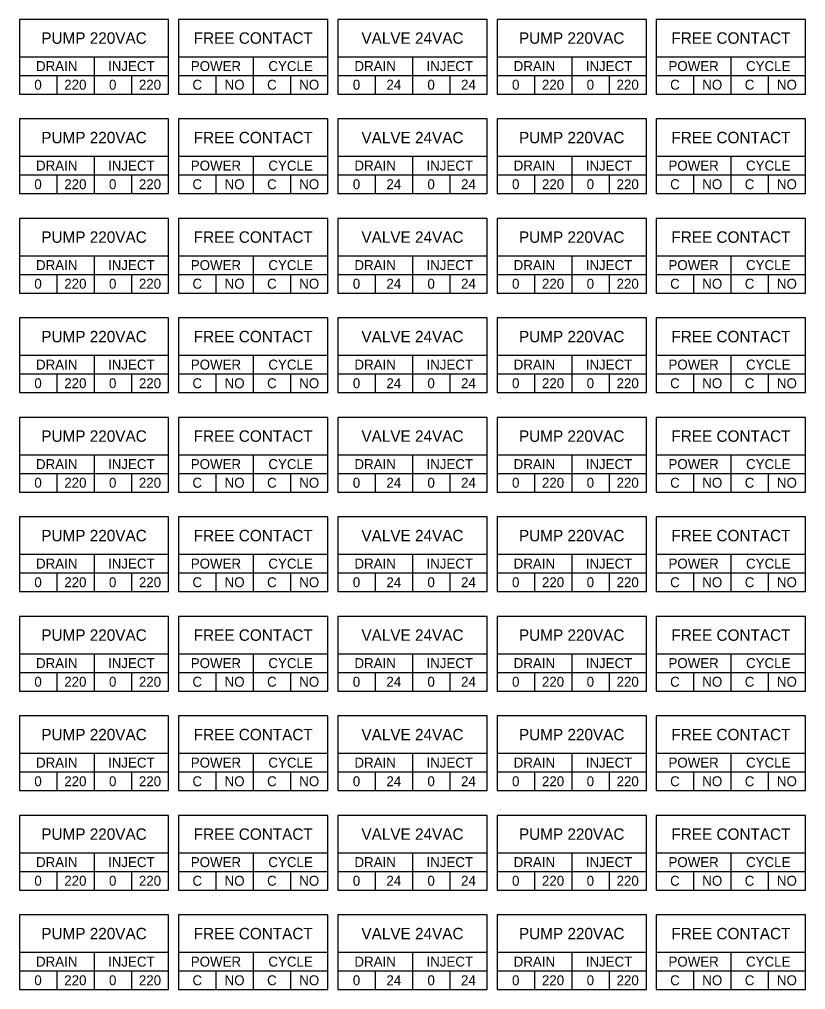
# Model space of a CAD drawing. Header units: millimetres. Extents: x -30 to 2653, y 637 to 1347.
# Drawn here: x 2495.2 to 2653.2, y 1013.1 to 1208.1 of the extents above; entities that cross this region are included whole.
import ezdxf
from ezdxf.enums import TextEntityAlignment as Align

# ---------------------------------------------------------------- set-up
doc = ezdxf.new("R2010")
doc.units = ezdxf.units.MM
doc.header["$LTSCALE"] = 0.5
doc.layers.add('LabelTerminal', color=5, linetype='Continuous')
doc.styles.add('style1', font='ARLRDBD.TTF')

msp = doc.modelspace()

# ---------------------------------------------------------------- linework, layer by layer
at = {"layer": 'LabelTerminal'}
for p, q in [((2525.22, 1208.14), (2495.22, 1208.14)), ((2495.22, 1208.14), (2495.22, 1193.14)), ((2525.22, 1193.14), (2525.22, 1208.14)), ((2557.22, 1208.14), (2527.22, 1208.14)), ((2527.22, 1208.14), (2527.22, 1193.14)), ((2557.22, 1193.14), (2557.22, 1208.14)), ((2589.22, 1208.14), (2559.22, 1208.14)), ((2559.22, 1208.14), (2559.22, 1193.14)), ((2589.22, 1193.14), (2589.22, 1208.14)), ((2621.22, 1208.14), (2591.22, 1208.14)), ((2591.22, 1208.14), (2591.22, 1193.14)), ((2621.22, 1193.14), (2621.22, 1208.14)), ((2653.22, 1208.14), (2623.22, 1208.14)), ((2623.22, 1208.14), (2623.22, 1193.14)), ((2653.22, 1193.14), (2653.22, 1208.14)), ((2495.22, 1200.64), (2525.22, 1200.64)), ((2510.22, 1200.64), (2510.22, 1193.14)), ((2527.22, 1200.64), (2557.22, 1200.64)), ((2542.22, 1200.64), (2542.22, 1193.14)), ((2559.22, 1200.64), (2589.22, 1200.64)), ((2574.22, 1200.64), (2574.22, 1193.14)), ((2591.22, 1200.64), (2621.22, 1200.64)), ((2606.22, 1200.64), (2606.22, 1193.14)), ((2623.22, 1200.64), (2653.22, 1200.64)), ((2638.22, 1200.64), (2638.22, 1193.14)), ((2495.22, 1196.89), (2525.22, 1196.89)), ((2502.72, 1196.89), (2502.72, 1193.14)), ((2517.72, 1196.89), (2517.72, 1193.14)), ((2527.22, 1196.89), (2557.22, 1196.89)), ((2534.72, 1196.89), (2534.72, 1193.14)), ((2549.72, 1196.89), (2549.72, 1193.14)), ((2559.22, 1196.89), (2589.22, 1196.89)), ((2566.72, 1196.89), (2566.72, 1193.14)), ((2581.72, 1196.89), (2581.72, 1193.14)), ((2591.22, 1196.89), (2621.22, 1196.89)), ((2598.72, 1196.89), (2598.72, 1193.14)), ((2613.72, 1196.89), (2613.72, 1193.14)), ((2623.22, 1196.89), (2653.22, 1196.89)), ((2630.72, 1196.89), (2630.72, 1193.14)), ((2645.72, 1196.89), (2645.72, 1193.14)), ((2495.22, 1193.14), (2525.22, 1193.14)), ((2527.22, 1193.14), (2557.22, 1193.14)), ((2559.22, 1193.14), (2589.22, 1193.14)), ((2591.22, 1193.14), (2621.22, 1193.14)), ((2623.22, 1193.14), (2653.22, 1193.14)), ((2525.22, 1188.14), (2495.22, 1188.14)), ((2495.22, 1188.14), (2495.22, 1173.14)), ((2525.22, 1173.14), (2525.22, 1188.14)), ((2557.22, 1188.14), (2527.22, 1188.14)), ((2527.22, 1188.14), (2527.22, 1173.14)), ((2557.22, 1173.14), (2557.22, 1188.14)), ((2589.22, 1188.14), (2559.22, 1188.14)), ((2559.22, 1188.14), (2559.22, 1173.14)), ((2589.22, 1173.14), (2589.22, 1188.14)), ((2621.22, 1188.14), (2591.22, 1188.14)), ((2591.22, 1188.14), (2591.22, 1173.14)), ((2621.22, 1173.14), (2621.22, 1188.14)), ((2653.22, 1188.14), (2623.22, 1188.14)), ((2623.22, 1188.14), (2623.22, 1173.14)), ((2653.22, 1173.14), (2653.22, 1188.14)), ((2495.22, 1180.64), (2525.22, 1180.64)), ((2510.22, 1180.64), (2510.22, 1173.14)), ((2527.22, 1180.64), (2557.22, 1180.64)), ((2542.22, 1180.64), (2542.22, 1173.14)), ((2559.22, 1180.64), (2589.22, 1180.64)), ((2574.22, 1180.64), (2574.22, 1173.14)), ((2591.22, 1180.64), (2621.22, 1180.64)), ((2606.22, 1180.64), (2606.22, 1173.14)), ((2623.22, 1180.64), (2653.22, 1180.64)), ((2638.22, 1180.64), (2638.22, 1173.14)), ((2495.22, 1176.89), (2525.22, 1176.89)), ((2502.72, 1176.89), (2502.72, 1173.14)), ((2517.72, 1176.89), (2517.72, 1173.14)), ((2527.22, 1176.89), (2557.22, 1176.89)), ((2534.72, 1176.89), (2534.72, 1173.14)), ((2549.72, 1176.89), (2549.72, 1173.14)), ((2559.22, 1176.89), (2589.22, 1176.89)), ((2566.72, 1176.89), (2566.72, 1173.14)), ((2581.72, 1176.89), (2581.72, 1173.14)), ((2591.22, 1176.89), (2621.22, 1176.89)), ((2598.72, 1176.89), (2598.72, 1173.14)), ((2613.72, 1176.89), (2613.72, 1173.14)), ((2623.22, 1176.89), (2653.22, 1176.89)), ((2630.72, 1176.89), (2630.72, 1173.14)), ((2645.72, 1176.89), (2645.72, 1173.14)), ((2495.22, 1173.14), (2525.22, 1173.14)), ((2527.22, 1173.14), (2557.22, 1173.14)), ((2559.22, 1173.14), (2589.22, 1173.14)), ((2591.22, 1173.14), (2621.22, 1173.14)), ((2623.22, 1173.14), (2653.22, 1173.14)), ((2525.22, 1168.14), (2495.22, 1168.14)), ((2495.22, 1168.14), (2495.22, 1153.14)), ((2525.22, 1153.14), (2525.22, 1168.14)), ((2557.22, 1168.14), (2527.22, 1168.14)), ((2527.22, 1168.14), (2527.22, 1153.14)), ((2557.22, 1153.14), (2557.22, 1168.14)), ((2589.22, 1168.14), (2559.22, 1168.14)), ((2559.22, 1168.14), (2559.22, 1153.14)), ((2589.22, 1153.14), (2589.22, 1168.14)), ((2621.22, 1168.14), (2591.22, 1168.14)), ((2591.22, 1168.14), (2591.22, 1153.14)), ((2621.22, 1153.14), (2621.22, 1168.14)), ((2653.22, 1168.14), (2623.22, 1168.14)), ((2623.22, 1168.14), (2623.22, 1153.14)), ((2653.22, 1153.14), (2653.22, 1168.14)), ((2495.22, 1160.64), (2525.22, 1160.64)), ((2510.22, 1160.64), (2510.22, 1153.14)), ((2527.22, 1160.64), (2557.22, 1160.64)), ((2542.22, 1160.64), (2542.22, 1153.14)), ((2559.22, 1160.64), (2589.22, 1160.64)), ((2574.22, 1160.64), (2574.22, 1153.14)), ((2591.22, 1160.64), (2621.22, 1160.64)), ((2606.22, 1160.64), (2606.22, 1153.14)), ((2623.22, 1160.64), (2653.22, 1160.64)), ((2638.22, 1160.64), (2638.22, 1153.14)), ((2495.22, 1156.89), (2525.22, 1156.89)), ((2502.72, 1156.89), (2502.72, 1153.14)), ((2517.72, 1156.89), (2517.72, 1153.14)), ((2527.22, 1156.89), (2557.22, 1156.89)), ((2534.72, 1156.89), (2534.72, 1153.14)), ((2549.72, 1156.89), (2549.72, 1153.14)), ((2559.22, 1156.89), (2589.22, 1156.89)), ((2566.72, 1156.89), (2566.72, 1153.14)), ((2581.72, 1156.89), (2581.72, 1153.14)), ((2591.22, 1156.89), (2621.22, 1156.89)), ((2598.72, 1156.89), (2598.72, 1153.14)), ((2613.72, 1156.89), (2613.72, 1153.14)), ((2623.22, 1156.89), (2653.22, 1156.89)), ((2630.72, 1156.89), (2630.72, 1153.14)), ((2645.72, 1156.89), (2645.72, 1153.14)), ((2495.22, 1153.14), (2525.22, 1153.14)), ((2527.22, 1153.14), (2557.22, 1153.14)), ((2559.22, 1153.14), (2589.22, 1153.14)), ((2591.22, 1153.14), (2621.22, 1153.14)), ((2623.22, 1153.14), (2653.22, 1153.14)), ((2525.22, 1148.14), (2495.22, 1148.14)), ((2495.22, 1148.14), (2495.22, 1133.14)), ((2525.22, 1133.14), (2525.22, 1148.14)), ((2557.22, 1148.14), (2527.22, 1148.14)), ((2527.22, 1148.14), (2527.22, 1133.14)), ((2557.22, 1133.14), (2557.22, 1148.14)), ((2589.22, 1148.14), (2559.22, 1148.14)), ((2559.22, 1148.14), (2559.22, 1133.14)), ((2589.22, 1133.14), (2589.22, 1148.14)), ((2621.22, 1148.14), (2591.22, 1148.14)), ((2591.22, 1148.14), (2591.22, 1133.14)), ((2621.22, 1133.14), (2621.22, 1148.14)), ((2653.22, 1148.14), (2623.22, 1148.14)), ((2623.22, 1148.14), (2623.22, 1133.14)), ((2653.22, 1133.14), (2653.22, 1148.14)), ((2495.22, 1140.64), (2525.22, 1140.64)), ((2510.22, 1140.64), (2510.22, 1133.14)), ((2527.22, 1140.64), (2557.22, 1140.64)), ((2542.22, 1140.64), (2542.22, 1133.14)), ((2559.22, 1140.64), (2589.22, 1140.64)), ((2574.22, 1140.64), (2574.22, 1133.14)), ((2591.22, 1140.64), (2621.22, 1140.64)), ((2606.22, 1140.64), (2606.22, 1133.14)), ((2623.22, 1140.64), (2653.22, 1140.64)), ((2638.22, 1140.64), (2638.22, 1133.14)), ((2495.22, 1136.89), (2525.22, 1136.89)), ((2502.72, 1136.89), (2502.72, 1133.14)), ((2517.72, 1136.89), (2517.72, 1133.14)), ((2527.22, 1136.89), (2557.22, 1136.89)), ((2534.72, 1136.89), (2534.72, 1133.14)), ((2549.72, 1136.89), (2549.72, 1133.14)), ((2559.22, 1136.89), (2589.22, 1136.89)), ((2566.72, 1136.89), (2566.72, 1133.14)), ((2581.72, 1136.89), (2581.72, 1133.14)), ((2591.22, 1136.89), (2621.22, 1136.89)), ((2598.72, 1136.89), (2598.72, 1133.14)), ((2613.72, 1136.89), (2613.72, 1133.14)), ((2623.22, 1136.89), (2653.22, 1136.89)), ((2630.72, 1136.89), (2630.72, 1133.14)), ((2645.72, 1136.89), (2645.72, 1133.14)), ((2495.22, 1133.14), (2525.22, 1133.14)), ((2527.22, 1133.14), (2557.22, 1133.14)), ((2559.22, 1133.14), (2589.22, 1133.14)), ((2591.22, 1133.14), (2621.22, 1133.14)), ((2623.22, 1133.14), (2653.22, 1133.14)), ((2525.22, 1128.14), (2495.22, 1128.14)), ((2495.22, 1128.14), (2495.22, 1113.14)), ((2525.22, 1113.14), (2525.22, 1128.14)), ((2557.22, 1128.14), (2527.22, 1128.14)), ((2527.22, 1128.14), (2527.22, 1113.14)), ((2557.22, 1113.14), (2557.22, 1128.14)), ((2589.22, 1128.14), (2559.22, 1128.14)), ((2559.22, 1128.14), (2559.22, 1113.14)), ((2589.22, 1113.14), (2589.22, 1128.14)), ((2621.22, 1128.14), (2591.22, 1128.14)), ((2591.22, 1128.14), (2591.22, 1113.14)), ((2621.22, 1113.14), (2621.22, 1128.14)), ((2653.22, 1128.14), (2623.22, 1128.14)), ((2623.22, 1128.14), (2623.22, 1113.14)), ((2653.22, 1113.14), (2653.22, 1128.14)), ((2495.22, 1120.64), (2525.22, 1120.64)), ((2510.22, 1120.64), (2510.22, 1113.14)), ((2527.22, 1120.64), (2557.22, 1120.64)), ((2542.22, 1120.64), (2542.22, 1113.14)), ((2559.22, 1120.64), (2589.22, 1120.64)), ((2574.22, 1120.64), (2574.22, 1113.14)), ((2591.22, 1120.64), (2621.22, 1120.64)), ((2606.22, 1120.64), (2606.22, 1113.14)), ((2623.22, 1120.64), (2653.22, 1120.64)), ((2638.22, 1120.64), (2638.22, 1113.14)), ((2495.22, 1116.89), (2525.22, 1116.89)), ((2502.72, 1116.89), (2502.72, 1113.14)), ((2517.72, 1116.89), (2517.72, 1113.14)), ((2527.22, 1116.89), (2557.22, 1116.89)), ((2534.72, 1116.89), (2534.72, 1113.14)), ((2549.72, 1116.89), (2549.72, 1113.14)), ((2559.22, 1116.89), (2589.22, 1116.89)), ((2566.72, 1116.89), (2566.72, 1113.14)), ((2581.72, 1116.89), (2581.72, 1113.14)), ((2591.22, 1116.89), (2621.22, 1116.89)), ((2598.72, 1116.89), (2598.72, 1113.14)), ((2613.72, 1116.89), (2613.72, 1113.14)), ((2623.22, 1116.89), (2653.22, 1116.89)), ((2630.72, 1116.89), (2630.72, 1113.14)), ((2645.72, 1116.89), (2645.72, 1113.14)), ((2495.22, 1113.14), (2525.22, 1113.14)), ((2527.22, 1113.14), (2557.22, 1113.14)), ((2559.22, 1113.14), (2589.22, 1113.14)), ((2591.22, 1113.14), (2621.22, 1113.14)), ((2623.22, 1113.14), (2653.22, 1113.14)), ((2525.22, 1108.14), (2495.22, 1108.14)), ((2495.22, 1108.14), (2495.22, 1093.14)), ((2525.22, 1093.14), (2525.22, 1108.14)), ((2557.22, 1108.14), (2527.22, 1108.14)), ((2527.22, 1108.14), (2527.22, 1093.14)), ((2557.22, 1093.14), (2557.22, 1108.14)), ((2589.22, 1108.14), (2559.22, 1108.14)), ((2559.22, 1108.14), (2559.22, 1093.14)), ((2589.22, 1093.14), (2589.22, 1108.14)), ((2621.22, 1108.14), (2591.22, 1108.14)), ((2591.22, 1108.14), (2591.22, 1093.14)), ((2621.22, 1093.14), (2621.22, 1108.14)), ((2653.22, 1108.14), (2623.22, 1108.14)), ((2623.22, 1108.14), (2623.22, 1093.14)), ((2653.22, 1093.14), (2653.22, 1108.14)), ((2495.22, 1100.64), (2525.22, 1100.64)), ((2510.22, 1100.64), (2510.22, 1093.14)), ((2527.22, 1100.64), (2557.22, 1100.64)), ((2542.22, 1100.64), (2542.22, 1093.14)), ((2559.22, 1100.64), (2589.22, 1100.64)), ((2574.22, 1100.64), (2574.22, 1093.14)), ((2591.22, 1100.64), (2621.22, 1100.64)), ((2606.22, 1100.64), (2606.22, 1093.14)), ((2623.22, 1100.64), (2653.22, 1100.64)), ((2638.22, 1100.64), (2638.22, 1093.14)), ((2495.22, 1096.89), (2525.22, 1096.89)), ((2502.72, 1096.89), (2502.72, 1093.14)), ((2517.72, 1096.89), (2517.72, 1093.14)), ((2527.22, 1096.89), (2557.22, 1096.89)), ((2534.72, 1096.89), (2534.72, 1093.14)), ((2549.72, 1096.89), (2549.72, 1093.14)), ((2559.22, 1096.89), (2589.22, 1096.89)), ((2566.72, 1096.89), (2566.72, 1093.14)), ((2581.72, 1096.89), (2581.72, 1093.14)), ((2591.22, 1096.89), (2621.22, 1096.89)), ((2598.72, 1096.89), (2598.72, 1093.14)), ((2613.72, 1096.89), (2613.72, 1093.14)), ((2623.22, 1096.89), (2653.22, 1096.89)), ((2630.72, 1096.89), (2630.72, 1093.14)), ((2645.72, 1096.89), (2645.72, 1093.14)), ((2495.22, 1093.14), (2525.22, 1093.14)), ((2527.22, 1093.14), (2557.22, 1093.14)), ((2559.22, 1093.14), (2589.22, 1093.14)), ((2591.22, 1093.14), (2621.22, 1093.14)), ((2623.22, 1093.14), (2653.22, 1093.14)), ((2525.22, 1088.14), (2495.22, 1088.14)), ((2495.22, 1088.14), (2495.22, 1073.14)), ((2525.22, 1073.14), (2525.22, 1088.14)), ((2557.22, 1088.14), (2527.22, 1088.14)), ((2527.22, 1088.14), (2527.22, 1073.14)), ((2557.22, 1073.14), (2557.22, 1088.14)), ((2589.22, 1088.14), (2559.22, 1088.14)), ((2559.22, 1088.14), (2559.22, 1073.14)), ((2589.22, 1073.14), (2589.22, 1088.14)), ((2621.22, 1088.14), (2591.22, 1088.14)), ((2591.22, 1088.14), (2591.22, 1073.14)), ((2621.22, 1073.14), (2621.22, 1088.14)), ((2653.22, 1088.14), (2623.22, 1088.14)), ((2623.22, 1088.14), (2623.22, 1073.14)), ((2653.22, 1073.14), (2653.22, 1088.14)), ((2495.22, 1080.64), (2525.22, 1080.64)), ((2510.22, 1080.64), (2510.22, 1073.14)), ((2527.22, 1080.64), (2557.22, 1080.64)), ((2542.22, 1080.64), (2542.22, 1073.14)), ((2559.22, 1080.64), (2589.22, 1080.64)), ((2574.22, 1080.64), (2574.22, 1073.14)), ((2591.22, 1080.64), (2621.22, 1080.64)), ((2606.22, 1080.64), (2606.22, 1073.14)), ((2623.22, 1080.64), (2653.22, 1080.64)), ((2638.22, 1080.64), (2638.22, 1073.14)), ((2495.22, 1076.89), (2525.22, 1076.89)), ((2502.72, 1076.89), (2502.72, 1073.14)), ((2517.72, 1076.89), (2517.72, 1073.14)), ((2527.22, 1076.89), (2557.22, 1076.89)), ((2534.72, 1076.89), (2534.72, 1073.14)), ((2549.72, 1076.89), (2549.72, 1073.14)), ((2559.22, 1076.89), (2589.22, 1076.89)), ((2566.72, 1076.89), (2566.72, 1073.14)), ((2581.72, 1076.89), (2581.72, 1073.14)), ((2591.22, 1076.89), (2621.22, 1076.89)), ((2598.72, 1076.89), (2598.72, 1073.14)), ((2613.72, 1076.89), (2613.72, 1073.14)), ((2623.22, 1076.89), (2653.22, 1076.89)), ((2630.72, 1076.89), (2630.72, 1073.14)), ((2645.72, 1076.89), (2645.72, 1073.14)), ((2495.22, 1073.14), (2525.22, 1073.14)), ((2527.22, 1073.14), (2557.22, 1073.14)), ((2559.22, 1073.14), (2589.22, 1073.14)), ((2591.22, 1073.14), (2621.22, 1073.14)), ((2623.22, 1073.14), (2653.22, 1073.14)), ((2525.22, 1068.14), (2495.22, 1068.14)), ((2495.22, 1068.14), (2495.22, 1053.14)), ((2525.22, 1053.14), (2525.22, 1068.14)), ((2557.22, 1068.14), (2527.22, 1068.14)), ((2527.22, 1068.14), (2527.22, 1053.14)), ((2557.22, 1053.14), (2557.22, 1068.14)), ((2589.22, 1068.14), (2559.22, 1068.14)), ((2559.22, 1068.14), (2559.22, 1053.14)), ((2589.22, 1053.14), (2589.22, 1068.14)), ((2621.22, 1068.14), (2591.22, 1068.14)), ((2591.22, 1068.14), (2591.22, 1053.14)), ((2621.22, 1053.14), (2621.22, 1068.14)), ((2653.22, 1068.14), (2623.22, 1068.14)), ((2623.22, 1068.14), (2623.22, 1053.14)), ((2653.22, 1053.14), (2653.22, 1068.14)), ((2495.22, 1060.64), (2525.22, 1060.64)), ((2510.22, 1060.64), (2510.22, 1053.14)), ((2527.22, 1060.64), (2557.22, 1060.64)), ((2542.22, 1060.64), (2542.22, 1053.14)), ((2559.22, 1060.64), (2589.22, 1060.64)), ((2574.22, 1060.64), (2574.22, 1053.14)), ((2591.22, 1060.64), (2621.22, 1060.64)), ((2606.22, 1060.64), (2606.22, 1053.14)), ((2623.22, 1060.64), (2653.22, 1060.64)), ((2638.22, 1060.64), (2638.22, 1053.14)), ((2495.22, 1056.89), (2525.22, 1056.89)), ((2502.72, 1056.89), (2502.72, 1053.14)), ((2517.72, 1056.89), (2517.72, 1053.14)), ((2527.22, 1056.89), (2557.22, 1056.89)), ((2534.72, 1056.89), (2534.72, 1053.14)), ((2549.72, 1056.89), (2549.72, 1053.14)), ((2559.22, 1056.89), (2589.22, 1056.89)), ((2566.72, 1056.89), (2566.72, 1053.14)), ((2581.72, 1056.89), (2581.72, 1053.14)), ((2591.22, 1056.89), (2621.22, 1056.89)), ((2598.72, 1056.89), (2598.72, 1053.14)), ((2613.72, 1056.89), (2613.72, 1053.14)), ((2623.22, 1056.89), (2653.22, 1056.89)), ((2630.72, 1056.89), (2630.72, 1053.14)), ((2645.72, 1056.89), (2645.72, 1053.14)), ((2495.22, 1053.14), (2525.22, 1053.14)), ((2527.22, 1053.14), (2557.22, 1053.14)), ((2559.22, 1053.14), (2589.22, 1053.14)), ((2591.22, 1053.14), (2621.22, 1053.14)), ((2623.22, 1053.14), (2653.22, 1053.14)), ((2525.22, 1048.14), (2495.22, 1048.14)), ((2495.22, 1048.14), (2495.22, 1033.14)), ((2525.22, 1033.14), (2525.22, 1048.14)), ((2557.22, 1048.14), (2527.22, 1048.14)), ((2527.22, 1048.14), (2527.22, 1033.14)), ((2557.22, 1033.14), (2557.22, 1048.14)), ((2589.22, 1048.14), (2559.22, 1048.14)), ((2559.22, 1048.14), (2559.22, 1033.14)), ((2589.22, 1033.14), (2589.22, 1048.14)), ((2621.22, 1048.14), (2591.22, 1048.14)), ((2591.22, 1048.14), (2591.22, 1033.14)), ((2621.22, 1033.14), (2621.22, 1048.14)), ((2653.22, 1048.14), (2623.22, 1048.14)), ((2623.22, 1048.14), (2623.22, 1033.14)), ((2653.22, 1033.14), (2653.22, 1048.14)), ((2495.22, 1040.64), (2525.22, 1040.64)), ((2510.22, 1040.64), (2510.22, 1033.14)), ((2527.22, 1040.64), (2557.22, 1040.64)), ((2542.22, 1040.64), (2542.22, 1033.14)), ((2559.22, 1040.64), (2589.22, 1040.64)), ((2574.22, 1040.64), (2574.22, 1033.14)), ((2591.22, 1040.64), (2621.22, 1040.64)), ((2606.22, 1040.64), (2606.22, 1033.14)), ((2623.22, 1040.64), (2653.22, 1040.64)), ((2638.22, 1040.64), (2638.22, 1033.14)), ((2495.22, 1036.89), (2525.22, 1036.89)), ((2502.72, 1036.89), (2502.72, 1033.14)), ((2517.72, 1036.89), (2517.72, 1033.14)), ((2527.22, 1036.89), (2557.22, 1036.89)), ((2534.72, 1036.89), (2534.72, 1033.14)), ((2549.72, 1036.89), (2549.72, 1033.14)), ((2559.22, 1036.89), (2589.22, 1036.89)), ((2566.72, 1036.89), (2566.72, 1033.14)), ((2581.72, 1036.89), (2581.72, 1033.14)), ((2591.22, 1036.89), (2621.22, 1036.89)), ((2598.72, 1036.89), (2598.72, 1033.14)), ((2613.72, 1036.89), (2613.72, 1033.14)), ((2623.22, 1036.89), (2653.22, 1036.89)), ((2630.72, 1036.89), (2630.72, 1033.14)), ((2645.72, 1036.89), (2645.72, 1033.14)), ((2495.22, 1033.14), (2525.22, 1033.14)), ((2527.22, 1033.14), (2557.22, 1033.14)), ((2559.22, 1033.14), (2589.22, 1033.14)), ((2591.22, 1033.14), (2621.22, 1033.14)), ((2623.22, 1033.14), (2653.22, 1033.14)), ((2525.22, 1028.14), (2495.22, 1028.14)), ((2495.22, 1028.14), (2495.22, 1013.14)), ((2525.22, 1013.14), (2525.22, 1028.14)), ((2557.22, 1028.14), (2527.22, 1028.14)), ((2527.22, 1028.14), (2527.22, 1013.14)), ((2557.22, 1013.14), (2557.22, 1028.14)), ((2589.22, 1028.14), (2559.22, 1028.14)), ((2559.22, 1028.14), (2559.22, 1013.14)), ((2589.22, 1013.14), (2589.22, 1028.14)), ((2621.22, 1028.14), (2591.22, 1028.14)), ((2591.22, 1028.14), (2591.22, 1013.14)), ((2621.22, 1013.14), (2621.22, 1028.14)), ((2653.22, 1028.14), (2623.22, 1028.14)), ((2623.22, 1028.14), (2623.22, 1013.14)), ((2653.22, 1013.14), (2653.22, 1028.14)), ((2495.22, 1020.64), (2525.22, 1020.64)), ((2510.22, 1020.64), (2510.22, 1013.14)), ((2527.22, 1020.64), (2557.22, 1020.64)), ((2542.22, 1020.64), (2542.22, 1013.14)), ((2559.22, 1020.64), (2589.22, 1020.64)), ((2574.22, 1020.64), (2574.22, 1013.14)), ((2591.22, 1020.64), (2621.22, 1020.64)), ((2606.22, 1020.64), (2606.22, 1013.14)), ((2623.22, 1020.64), (2653.22, 1020.64)), ((2638.22, 1020.64), (2638.22, 1013.14)), ((2495.22, 1016.89), (2525.22, 1016.89)), ((2502.72, 1016.89), (2502.72, 1013.14)), ((2517.72, 1016.89), (2517.72, 1013.14)), ((2527.22, 1016.89), (2557.22, 1016.89)), ((2534.72, 1016.89), (2534.72, 1013.14)), ((2549.72, 1016.89), (2549.72, 1013.14)), ((2559.22, 1016.89), (2589.22, 1016.89)), ((2566.72, 1016.89), (2566.72, 1013.14)), ((2581.72, 1016.89), (2581.72, 1013.14)), ((2591.22, 1016.89), (2621.22, 1016.89)), ((2598.72, 1016.89), (2598.72, 1013.14)), ((2613.72, 1016.89), (2613.72, 1013.14)), ((2623.22, 1016.89), (2653.22, 1016.89)), ((2630.72, 1016.89), (2630.72, 1013.14)), ((2645.72, 1016.89), (2645.72, 1013.14)), ((2495.22, 1013.14), (2525.22, 1013.14)), ((2527.22, 1013.14), (2557.22, 1013.14)), ((2559.22, 1013.14), (2589.22, 1013.14)), ((2591.22, 1013.14), (2621.22, 1013.14)), ((2623.22, 1013.14), (2653.22, 1013.14))]:
    msp.add_line(p, q, dxfattribs=at)

# ---------------------------------------------------------------- texts
at = {"layer": 'LabelTerminal', "style": 'style1'}
for s, height, p in [('PUMP 220VAC', 2.3, (2510.22, 1204.39)), ('FREE CONTACT', 2.3, (2542.22, 1204.39)), ('VALVE 24VAC', 2.3, (2574.22, 1204.39)), ('PUMP 220VAC', 2.3, (2606.22, 1204.39)), ('FREE CONTACT', 2.3, (2638.22, 1204.39)), ('DRAIN', 2, (2502.72, 1198.76)), ('INJECT', 2, (2517.72, 1198.76)), ('POWER', 2, (2534.72, 1198.76)), ('CYCLE', 2, (2549.72, 1198.76)), ('DRAIN', 2, (2566.72, 1198.76)), ('INJECT', 2, (2581.72, 1198.76)), ('DRAIN', 2, (2598.72, 1198.76)), ('INJECT', 2, (2613.72, 1198.76)), ('POWER', 2, (2630.72, 1198.76)), ('CYCLE', 2, (2645.72, 1198.76)), ('0', 2, (2498.97, 1195.01)), ('220', 2, (2506.47, 1195.01)), ('0', 2, (2513.97, 1195.01)), ('220', 2, (2521.47, 1195.01)), ('C', 2, (2530.97, 1195.01)), ('NO', 2, (2538.47, 1195.01)), ('C', 2, (2545.97, 1195.01)), ('NO', 2, (2553.47, 1195.01)), ('0', 2, (2562.97, 1195.01)), ('24', 2, (2570.47, 1195.01)), ('0', 2, (2577.97, 1195.01)), ('24', 2, (2585.47, 1195.01)), ('0', 2, (2594.97, 1195.01)), ('220', 2, (2602.47, 1195.01)), ('0', 2, (2609.97, 1195.01)), ('220', 2, (2617.47, 1195.01)), ('C', 2, (2626.97, 1195.01)), ('NO', 2, (2634.47, 1195.01)), ('C', 2, (2641.97, 1195.01)), ('NO', 2, (2649.47, 1195.01)), ('PUMP 220VAC', 2.3, (2510.22, 1184.39)), ('FREE CONTACT', 2.3, (2542.22, 1184.39)), ('VALVE 24VAC', 2.3, (2574.22, 1184.39)), ('PUMP 220VAC', 2.3, (2606.22, 1184.39)), ('FREE CONTACT', 2.3, (2638.22, 1184.39)), ('DRAIN', 2, (2502.72, 1178.76)), ('INJECT', 2, (2517.72, 1178.76)), ('POWER', 2, (2534.72, 1178.76)), ('CYCLE', 2, (2549.72, 1178.76)), ('DRAIN', 2, (2566.72, 1178.76)), ('INJECT', 2, (2581.72, 1178.76)), ('DRAIN', 2, (2598.72, 1178.76)), ('INJECT', 2, (2613.72, 1178.76)), ('POWER', 2, (2630.72, 1178.76)), ('CYCLE', 2, (2645.72, 1178.76)), ('0', 2, (2498.97, 1175.01)), ('220', 2, (2506.47, 1175.01)), ('0', 2, (2513.97, 1175.01)), ('220', 2, (2521.47, 1175.01)), ('C', 2, (2530.97, 1175.01)), ('NO', 2, (2538.47, 1175.01)), ('C', 2, (2545.97, 1175.01)), ('NO', 2, (2553.47, 1175.01)), ('0', 2, (2562.97, 1175.01)), ('24', 2, (2570.47, 1175.01)), ('0', 2, (2577.97, 1175.01)), ('24', 2, (2585.47, 1175.01)), ('0', 2, (2594.97, 1175.01)), ('220', 2, (2602.47, 1175.01)), ('0', 2, (2609.97, 1175.01)), ('220', 2, (2617.47, 1175.01)), ('C', 2, (2626.97, 1175.01)), ('NO', 2, (2634.47, 1175.01)), ('C', 2, (2641.97, 1175.01)), ('NO', 2, (2649.47, 1175.01)), ('PUMP 220VAC', 2.3, (2510.22, 1164.39)), ('FREE CONTACT', 2.3, (2542.22, 1164.39)), ('VALVE 24VAC', 2.3, (2574.22, 1164.39)), ('PUMP 220VAC', 2.3, (2606.22, 1164.39)), ('FREE CONTACT', 2.3, (2638.22, 1164.39)), ('DRAIN', 2, (2502.72, 1158.76)), ('INJECT', 2, (2517.72, 1158.76)), ('POWER', 2, (2534.72, 1158.76)), ('CYCLE', 2, (2549.72, 1158.76)), ('DRAIN', 2, (2566.72, 1158.76)), ('INJECT', 2, (2581.72, 1158.76)), ('DRAIN', 2, (2598.72, 1158.76)), ('INJECT', 2, (2613.72, 1158.76)), ('POWER', 2, (2630.72, 1158.76)), ('CYCLE', 2, (2645.72, 1158.76)), ('0', 2, (2498.97, 1155.01)), ('220', 2, (2506.47, 1155.01)), ('0', 2, (2513.97, 1155.01)), ('220', 2, (2521.47, 1155.01)), ('C', 2, (2530.97, 1155.01)), ('NO', 2, (2538.47, 1155.01)), ('C', 2, (2545.97, 1155.01)), ('NO', 2, (2553.47, 1155.01)), ('0', 2, (2562.97, 1155.01)), ('24', 2, (2570.47, 1155.01)), ('0', 2, (2577.97, 1155.01)), ('24', 2, (2585.47, 1155.01)), ('0', 2, (2594.97, 1155.01)), ('220', 2, (2602.47, 1155.01)), ('0', 2, (2609.97, 1155.01)), ('220', 2, (2617.47, 1155.01)), ('C', 2, (2626.97, 1155.01)), ('NO', 2, (2634.47, 1155.01)), ('C', 2, (2641.97, 1155.01)), ('NO', 2, (2649.47, 1155.01)), ('PUMP 220VAC', 2.3, (2510.22, 1144.39)), ('FREE CONTACT', 2.3, (2542.22, 1144.39)), ('VALVE 24VAC', 2.3, (2574.22, 1144.39)), ('PUMP 220VAC', 2.3, (2606.22, 1144.39)), ('FREE CONTACT', 2.3, (2638.22, 1144.39)), ('DRAIN', 2, (2502.72, 1138.76)), ('INJECT', 2, (2517.72, 1138.76)), ('POWER', 2, (2534.72, 1138.76)), ('CYCLE', 2, (2549.72, 1138.76)), ('DRAIN', 2, (2566.72, 1138.76)), ('INJECT', 2, (2581.72, 1138.76)), ('DRAIN', 2, (2598.72, 1138.76)), ('INJECT', 2, (2613.72, 1138.76)), ('POWER', 2, (2630.72, 1138.76)), ('CYCLE', 2, (2645.72, 1138.76)), ('0', 2, (2498.97, 1135.01)), ('220', 2, (2506.47, 1135.01)), ('0', 2, (2513.97, 1135.01)), ('220', 2, (2521.47, 1135.01)), ('C', 2, (2530.97, 1135.01)), ('NO', 2, (2538.47, 1135.01)), ('C', 2, (2545.97, 1135.01)), ('NO', 2, (2553.47, 1135.01)), ('0', 2, (2562.97, 1135.01)), ('24', 2, (2570.47, 1135.01)), ('0', 2, (2577.97, 1135.01)), ('24', 2, (2585.47, 1135.01)), ('0', 2, (2594.97, 1135.01)), ('220', 2, (2602.47, 1135.01)), ('0', 2, (2609.97, 1135.01)), ('220', 2, (2617.47, 1135.01)), ('C', 2, (2626.97, 1135.01)), ('NO', 2, (2634.47, 1135.01)), ('C', 2, (2641.97, 1135.01)), ('NO', 2, (2649.47, 1135.01)), ('PUMP 220VAC', 2.3, (2510.22, 1124.39)), ('FREE CONTACT', 2.3, (2542.22, 1124.39)), ('VALVE 24VAC', 2.3, (2574.22, 1124.39)), ('PUMP 220VAC', 2.3, (2606.22, 1124.39)), ('FREE CONTACT', 2.3, (2638.22, 1124.39)), ('DRAIN', 2, (2502.72, 1118.76)), ('INJECT', 2, (2517.72, 1118.76)), ('POWER', 2, (2534.72, 1118.76)), ('CYCLE', 2, (2549.72, 1118.76)), ('DRAIN', 2, (2566.72, 1118.76)), ('INJECT', 2, (2581.72, 1118.76)), ('DRAIN', 2, (2598.72, 1118.76)), ('INJECT', 2, (2613.72, 1118.76)), ('POWER', 2, (2630.72, 1118.76)), ('CYCLE', 2, (2645.72, 1118.76)), ('0', 2, (2498.97, 1115.01)), ('220', 2, (2506.47, 1115.01)), ('0', 2, (2513.97, 1115.01)), ('220', 2, (2521.47, 1115.01)), ('C', 2, (2530.97, 1115.01)), ('NO', 2, (2538.47, 1115.01)), ('C', 2, (2545.97, 1115.01)), ('NO', 2, (2553.47, 1115.01)), ('0', 2, (2562.97, 1115.01)), ('24', 2, (2570.47, 1115.01)), ('0', 2, (2577.97, 1115.01)), ('24', 2, (2585.47, 1115.01)), ('0', 2, (2594.97, 1115.01)), ('220', 2, (2602.47, 1115.01)), ('0', 2, (2609.97, 1115.01)), ('220', 2, (2617.47, 1115.01)), ('C', 2, (2626.97, 1115.01)), ('NO', 2, (2634.47, 1115.01)), ('C', 2, (2641.97, 1115.01)), ('NO', 2, (2649.47, 1115.01)), ('PUMP 220VAC', 2.3, (2510.22, 1104.39)), ('FREE CONTACT', 2.3, (2542.22, 1104.39)), ('VALVE 24VAC', 2.3, (2574.22, 1104.39)), ('PUMP 220VAC', 2.3, (2606.22, 1104.39)), ('FREE CONTACT', 2.3, (2638.22, 1104.39)), ('DRAIN', 2, (2502.72, 1098.76)), ('INJECT', 2, (2517.72, 1098.76)), ('POWER', 2, (2534.72, 1098.76)), ('CYCLE', 2, (2549.72, 1098.76)), ('DRAIN', 2, (2566.72, 1098.76)), ('INJECT', 2, (2581.72, 1098.76)), ('DRAIN', 2, (2598.72, 1098.76)), ('INJECT', 2, (2613.72, 1098.76)), ('POWER', 2, (2630.72, 1098.76)), ('CYCLE', 2, (2645.72, 1098.76)), ('0', 2, (2498.97, 1095.01)), ('220', 2, (2506.47, 1095.01)), ('0', 2, (2513.97, 1095.01)), ('220', 2, (2521.47, 1095.01)), ('C', 2, (2530.97, 1095.01)), ('NO', 2, (2538.47, 1095.01)), ('C', 2, (2545.97, 1095.01)), ('NO', 2, (2553.47, 1095.01)), ('0', 2, (2562.97, 1095.01)), ('24', 2, (2570.47, 1095.01)), ('0', 2, (2577.97, 1095.01)), ('24', 2, (2585.47, 1095.01)), ('0', 2, (2594.97, 1095.01)), ('220', 2, (2602.47, 1095.01)), ('0', 2, (2609.97, 1095.01)), ('220', 2, (2617.47, 1095.01)), ('C', 2, (2626.97, 1095.01)), ('NO', 2, (2634.47, 1095.01)), ('C', 2, (2641.97, 1095.01)), ('NO', 2, (2649.47, 1095.01)), ('PUMP 220VAC', 2.3, (2510.22, 1084.39)), ('FREE CONTACT', 2.3, (2542.22, 1084.39)), ('VALVE 24VAC', 2.3, (2574.22, 1084.39)), ('PUMP 220VAC', 2.3, (2606.22, 1084.39)), ('FREE CONTACT', 2.3, (2638.22, 1084.39)), ('DRAIN', 2, (2502.72, 1078.76)), ('INJECT', 2, (2517.72, 1078.76)), ('POWER', 2, (2534.72, 1078.76)), ('CYCLE', 2, (2549.72, 1078.76)), ('DRAIN', 2, (2566.72, 1078.76)), ('INJECT', 2, (2581.72, 1078.76)), ('DRAIN', 2, (2598.72, 1078.76)), ('INJECT', 2, (2613.72, 1078.76)), ('POWER', 2, (2630.72, 1078.76)), ('CYCLE', 2, (2645.72, 1078.76)), ('0', 2, (2498.97, 1075.01)), ('220', 2, (2506.47, 1075.01)), ('0', 2, (2513.97, 1075.01)), ('220', 2, (2521.47, 1075.01)), ('C', 2, (2530.97, 1075.01)), ('NO', 2, (2538.47, 1075.01)), ('C', 2, (2545.97, 1075.01)), ('NO', 2, (2553.47, 1075.01)), ('0', 2, (2562.97, 1075.01)), ('24', 2, (2570.47, 1075.01)), ('0', 2, (2577.97, 1075.01)), ('24', 2, (2585.47, 1075.01)), ('0', 2, (2594.97, 1075.01)), ('220', 2, (2602.47, 1075.01)), ('0', 2, (2609.97, 1075.01)), ('220', 2, (2617.47, 1075.01)), ('C', 2, (2626.97, 1075.01)), ('NO', 2, (2634.47, 1075.01)), ('C', 2, (2641.97, 1075.01)), ('NO', 2, (2649.47, 1075.01)), ('PUMP 220VAC', 2.3, (2510.22, 1064.39)), ('FREE CONTACT', 2.3, (2542.22, 1064.39)), ('VALVE 24VAC', 2.3, (2574.22, 1064.39)), ('PUMP 220VAC', 2.3, (2606.22, 1064.39)), ('FREE CONTACT', 2.3, (2638.22, 1064.39)), ('DRAIN', 2, (2502.72, 1058.76)), ('INJECT', 2, (2517.72, 1058.76)), ('POWER', 2, (2534.72, 1058.76)), ('CYCLE', 2, (2549.72, 1058.76)), ('DRAIN', 2, (2566.72, 1058.76)), ('INJECT', 2, (2581.72, 1058.76)), ('DRAIN', 2, (2598.72, 1058.76)), ('INJECT', 2, (2613.72, 1058.76)), ('POWER', 2, (2630.72, 1058.76)), ('CYCLE', 2, (2645.72, 1058.76)), ('0', 2, (2498.97, 1055.01)), ('220', 2, (2506.47, 1055.01)), ('0', 2, (2513.97, 1055.01)), ('220', 2, (2521.47, 1055.01)), ('C', 2, (2530.97, 1055.01)), ('NO', 2, (2538.47, 1055.01)), ('C', 2, (2545.97, 1055.01)), ('NO', 2, (2553.47, 1055.01)), ('0', 2, (2562.97, 1055.01)), ('24', 2, (2570.47, 1055.01)), ('0', 2, (2577.97, 1055.01)), ('24', 2, (2585.47, 1055.01)), ('0', 2, (2594.97, 1055.01)), ('220', 2, (2602.47, 1055.01)), ('0', 2, (2609.97, 1055.01)), ('220', 2, (2617.47, 1055.01)), ('C', 2, (2626.97, 1055.01)), ('NO', 2, (2634.47, 1055.01)), ('C', 2, (2641.97, 1055.01)), ('NO', 2, (2649.47, 1055.01)), ('PUMP 220VAC', 2.3, (2510.22, 1044.39)), ('FREE CONTACT', 2.3, (2542.22, 1044.39)), ('VALVE 24VAC', 2.3, (2574.22, 1044.39)), ('PUMP 220VAC', 2.3, (2606.22, 1044.39)), ('FREE CONTACT', 2.3, (2638.22, 1044.39)), ('DRAIN', 2, (2502.72, 1038.76)), ('INJECT', 2, (2517.72, 1038.76)), ('POWER', 2, (2534.72, 1038.76)), ('CYCLE', 2, (2549.72, 1038.76)), ('DRAIN', 2, (2566.72, 1038.76)), ('INJECT', 2, (2581.72, 1038.76)), ('DRAIN', 2, (2598.72, 1038.76)), ('INJECT', 2, (2613.72, 1038.76)), ('POWER', 2, (2630.72, 1038.76)), ('CYCLE', 2, (2645.72, 1038.76)), ('0', 2, (2498.97, 1035.01)), ('220', 2, (2506.47, 1035.01)), ('0', 2, (2513.97, 1035.01)), ('220', 2, (2521.47, 1035.01)), ('C', 2, (2530.97, 1035.01)), ('NO', 2, (2538.47, 1035.01)), ('C', 2, (2545.97, 1035.01)), ('NO', 2, (2553.47, 1035.01)), ('0', 2, (2562.97, 1035.01)), ('24', 2, (2570.47, 1035.01)), ('0', 2, (2577.97, 1035.01)), ('24', 2, (2585.47, 1035.01)), ('0', 2, (2594.97, 1035.01)), ('220', 2, (2602.47, 1035.01)), ('0', 2, (2609.97, 1035.01)), ('220', 2, (2617.47, 1035.01)), ('C', 2, (2626.97, 1035.01)), ('NO', 2, (2634.47, 1035.01)), ('C', 2, (2641.97, 1035.01)), ('NO', 2, (2649.47, 1035.01)), ('PUMP 220VAC', 2.3, (2510.22, 1024.39)), ('FREE CONTACT', 2.3, (2542.22, 1024.39)), ('VALVE 24VAC', 2.3, (2574.22, 1024.39)), ('PUMP 220VAC', 2.3, (2606.22, 1024.39)), ('FREE CONTACT', 2.3, (2638.22, 1024.39)), ('DRAIN', 2, (2502.72, 1018.76)), ('INJECT', 2, (2517.72, 1018.76)), ('POWER', 2, (2534.72, 1018.76)), ('CYCLE', 2, (2549.72, 1018.76)), ('DRAIN', 2, (2566.72, 1018.76)), ('INJECT', 2, (2581.72, 1018.76)), ('DRAIN', 2, (2598.72, 1018.76)), ('INJECT', 2, (2613.72, 1018.76)), ('POWER', 2, (2630.72, 1018.76)), ('CYCLE', 2, (2645.72, 1018.76)), ('0', 2, (2498.97, 1015.01)), ('220', 2, (2506.47, 1015.01)), ('0', 2, (2513.97, 1015.01)), ('220', 2, (2521.47, 1015.01)), ('C', 2, (2530.97, 1015.01)), ('NO', 2, (2538.47, 1015.01)), ('C', 2, (2545.97, 1015.01)), ('NO', 2, (2553.47, 1015.01)), ('0', 2, (2562.97, 1015.01)), ('24', 2, (2570.47, 1015.01)), ('0', 2, (2577.97, 1015.01)), ('24', 2, (2585.47, 1015.01)), ('0', 2, (2594.97, 1015.01)), ('220', 2, (2602.47, 1015.01)), ('0', 2, (2609.97, 1015.01)), ('220', 2, (2617.47, 1015.01)), ('C', 2, (2626.97, 1015.01)), ('NO', 2, (2634.47, 1015.01)), ('C', 2, (2641.97, 1015.01)), ('NO', 2, (2649.47, 1015.01))]:
    msp.add_text(s, height=height, dxfattribs=at).set_placement(p, align=Align.MIDDLE_CENTER)

doc.saveas('drawing.dxf')
